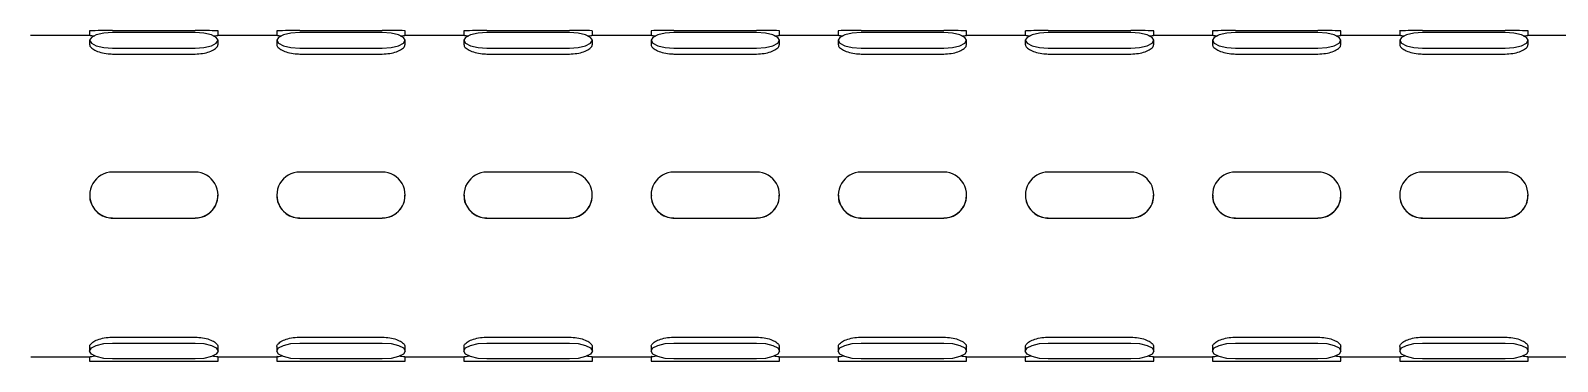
# Model space of a CAD drawing. Extents: x 0 to 3611, y 0 to 2646.
# Drawn here: x 472.9 to 638.3, y 2150 to 2185.8 of the extents above; entities that cross this region are included whole.
import ezdxf

# ---------------------------------------------------------------- set-up
doc = ezdxf.new("R2010")
doc.units = 0
doc.header["$LTSCALE"] = 10
doc.header["$MEASUREMENT"] = 0
doc.layers.get('0').update_dxf_attribs({"linetype": 'CONTINUOUS'})

msp = doc.modelspace()

# ---------------------------------------------------------------- linework, layer by layer
at = {"color": 7, "linetype": 'Continuous', "lineweight": 25}
for p, q in [((479.34, 2185.28), (472.91, 2185.28)), ((479.31, 2185.78), (479.31, 2185.28)), ((481.8, 2185.79), (490.74, 2185.79)), ((490.74, 2185.57), (481.8, 2185.57)), ((499.61, 2185.28), (493.19, 2185.28)), ((493.22, 2185.28), (493.22, 2185.78)), ((499.58, 2185.78), (499.58, 2185.28)), ((502.07, 2185.79), (511.01, 2185.79)), ((511.01, 2185.57), (502.07, 2185.57)), ((519.88, 2185.28), (513.46, 2185.28)), ((513.5, 2185.28), (513.5, 2185.78)), ((519.86, 2185.78), (519.86, 2185.28)), ((522.34, 2185.79), (531.28, 2185.79)), ((531.28, 2185.57), (522.34, 2185.57)), ((540.15, 2185.28), (533.73, 2185.28)), ((533.77, 2185.28), (533.77, 2185.78)), ((540.13, 2185.78), (540.13, 2185.28)), ((542.61, 2185.79), (551.56, 2185.79)), ((551.56, 2185.57), (542.61, 2185.57)), ((560.43, 2185.28), (554, 2185.28)), ((554.04, 2185.28), (554.04, 2185.78)), ((560.4, 2185.78), (560.4, 2185.28)), ((562.89, 2185.79), (571.83, 2185.79)), ((571.83, 2185.57), (562.89, 2185.57)), ((580.7, 2185.28), (574.28, 2185.28)), ((574.31, 2185.28), (574.31, 2185.78)), ((580.67, 2185.78), (580.67, 2185.28)), ((583.16, 2185.79), (592.1, 2185.79)), ((592.1, 2185.57), (583.16, 2185.57)), ((600.97, 2185.28), (594.55, 2185.28)), ((594.59, 2185.28), (594.59, 2185.78)), ((600.95, 2185.78), (600.95, 2185.28)), ((603.43, 2185.79), (612.37, 2185.79)), ((612.37, 2185.57), (603.43, 2185.57)), ((621.24, 2185.28), (614.82, 2185.28)), ((614.86, 2185.28), (614.86, 2185.78)), ((621.22, 2185.78), (621.22, 2185.28)), ((623.7, 2185.79), (632.65, 2185.79)), ((632.65, 2185.57), (623.7, 2185.57)), ((641.52, 2185.28), (635.09, 2185.28)), ((635.13, 2185.28), (635.13, 2185.78)), ((479.31, 2184.74), (479.31, 2184.26)), ((481.8, 2183.9), (490.74, 2183.9)), ((481.8, 2183.26), (490.74, 2183.26)), ((493.22, 2184.26), (493.22, 2184.74)), ((499.58, 2184.74), (499.58, 2184.26)), ((502.07, 2183.9), (511.01, 2183.9)), ((502.07, 2183.26), (511.01, 2183.26)), ((513.5, 2184.26), (513.5, 2184.74)), ((519.86, 2184.74), (519.86, 2184.26)), ((522.34, 2183.9), (531.28, 2183.9)), ((522.34, 2183.26), (531.28, 2183.26)), ((533.77, 2184.26), (533.77, 2184.74)), ((540.13, 2184.74), (540.13, 2184.26)), ((542.61, 2183.9), (551.56, 2183.9)), ((542.61, 2183.26), (551.56, 2183.26)), ((554.04, 2184.26), (554.04, 2184.74)), ((560.4, 2184.74), (560.4, 2184.26)), ((562.89, 2183.9), (571.83, 2183.9)), ((562.89, 2183.26), (571.83, 2183.26)), ((574.31, 2184.26), (574.31, 2184.74)), ((580.67, 2184.74), (580.67, 2184.26)), ((583.16, 2183.9), (592.1, 2183.9)), ((583.16, 2183.26), (592.1, 2183.26)), ((594.59, 2184.26), (594.59, 2184.74)), ((600.95, 2184.74), (600.95, 2184.26)), ((603.43, 2183.9), (612.37, 2183.9)), ((603.43, 2183.26), (612.37, 2183.26)), ((614.86, 2184.26), (614.86, 2184.74)), ((621.22, 2184.74), (621.22, 2184.26)), ((623.7, 2183.9), (632.65, 2183.9)), ((623.7, 2183.26), (632.65, 2183.26)), ((635.13, 2184.26), (635.13, 2184.74)), ((490.74, 2170.48), (481.8, 2170.48)), ((511.01, 2170.48), (502.07, 2170.48)), ((531.28, 2170.48), (522.34, 2170.48)), ((551.56, 2170.48), (542.61, 2170.48)), ((571.83, 2170.48), (562.89, 2170.48)), ((592.1, 2170.48), (583.16, 2170.48)), ((612.37, 2170.48), (603.43, 2170.48)), ((632.65, 2170.48), (623.7, 2170.48)), ((479.31, 2168), (479.31, 2167.99)), ((493.22, 2167.99), (493.22, 2168)), ((499.58, 2168), (499.58, 2167.99)), ((513.5, 2167.99), (513.5, 2168)), ((519.86, 2168), (519.86, 2167.99)), ((533.77, 2167.99), (533.77, 2168)), ((540.13, 2168), (540.13, 2167.99)), ((554.04, 2167.99), (554.04, 2168)), ((560.4, 2168), (560.4, 2167.99)), ((574.31, 2167.99), (574.31, 2168)), ((580.67, 2168), (580.67, 2167.99)), ((594.59, 2167.99), (594.59, 2168)), ((600.95, 2168), (600.95, 2167.99)), ((614.86, 2167.99), (614.86, 2168)), ((621.22, 2168), (621.22, 2167.99)), ((635.13, 2167.99), (635.13, 2168)), ((481.8, 2165.51), (490.74, 2165.51)), ((481.8, 2165.51), (490.74, 2165.51)), ((502.07, 2165.51), (511.01, 2165.51)), ((502.07, 2165.51), (511.01, 2165.51)), ((522.34, 2165.51), (531.28, 2165.51)), ((522.34, 2165.51), (531.28, 2165.51)), ((542.61, 2165.51), (551.56, 2165.51)), ((542.61, 2165.51), (551.56, 2165.51)), ((562.89, 2165.51), (571.83, 2165.51)), ((562.89, 2165.51), (571.83, 2165.51)), ((583.16, 2165.51), (592.1, 2165.51)), ((583.16, 2165.51), (592.1, 2165.51)), ((603.43, 2165.51), (612.37, 2165.51)), ((603.43, 2165.51), (612.37, 2165.51)), ((623.7, 2165.51), (632.65, 2165.51)), ((623.7, 2165.51), (632.65, 2165.51)), ((481.8, 2152.62), (490.74, 2152.62)), ((481.8, 2151.98), (490.74, 2151.98)), ((502.07, 2152.62), (511.01, 2152.62)), ((502.07, 2151.98), (511.01, 2151.98)), ((522.34, 2152.62), (531.28, 2152.62)), ((522.34, 2151.98), (531.28, 2151.98)), ((542.61, 2152.62), (551.56, 2152.62)), ((542.61, 2151.98), (551.56, 2151.98)), ((562.89, 2152.62), (571.83, 2152.62)), ((562.89, 2151.98), (571.83, 2151.98)), ((583.16, 2152.62), (592.1, 2152.62)), ((583.16, 2151.98), (592.1, 2151.98)), ((603.43, 2152.62), (612.37, 2152.62)), ((603.43, 2151.98), (612.37, 2151.98)), ((623.7, 2152.62), (632.65, 2152.62)), ((623.7, 2151.98), (632.65, 2151.98)), ((472.93, 2150.5), (479.35, 2150.5)), ((479.31, 2151.59), (479.31, 2151.12)), ((479.31, 2150.51), (479.31, 2150.01)), ((490.74, 2150.26), (481.8, 2150.26)), ((493.2, 2150.5), (499.62, 2150.5)), ((493.22, 2151.12), (493.22, 2151.59)), ((493.22, 2150.01), (493.22, 2150.51)), ((499.58, 2151.59), (499.58, 2151.12)), ((499.58, 2150.51), (499.58, 2150.01)), ((511.01, 2150.26), (502.07, 2150.26)), ((513.47, 2150.5), (519.89, 2150.5)), ((513.5, 2151.12), (513.5, 2151.59)), ((513.5, 2150.01), (513.5, 2150.51)), ((519.86, 2151.59), (519.86, 2151.12)), ((519.86, 2150.51), (519.86, 2150.01)), ((531.28, 2150.26), (522.34, 2150.26)), ((533.74, 2150.5), (540.16, 2150.5)), ((533.77, 2151.12), (533.77, 2151.59)), ((533.77, 2150.01), (533.77, 2150.51)), ((540.13, 2151.59), (540.13, 2151.12)), ((540.13, 2150.51), (540.13, 2150.01)), ((551.56, 2150.26), (542.61, 2150.26)), ((554.02, 2150.5), (560.44, 2150.5)), ((554.04, 2151.12), (554.04, 2151.59)), ((554.04, 2150.01), (554.04, 2150.51)), ((560.4, 2151.59), (560.4, 2151.12)), ((560.4, 2150.51), (560.4, 2150.01)), ((571.83, 2150.26), (562.89, 2150.26)), ((574.29, 2150.5), (580.71, 2150.5)), ((574.31, 2151.12), (574.31, 2151.59)), ((574.31, 2150.01), (574.31, 2150.51)), ((580.67, 2151.59), (580.67, 2151.12)), ((580.67, 2150.51), (580.67, 2150.01)), ((592.1, 2150.26), (583.16, 2150.26)), ((594.56, 2150.5), (600.98, 2150.5)), ((594.59, 2151.12), (594.59, 2151.59)), ((594.59, 2150.01), (594.59, 2150.51)), ((600.95, 2151.59), (600.95, 2151.12)), ((600.95, 2150.51), (600.95, 2150.01)), ((612.37, 2150.26), (603.43, 2150.26)), ((614.83, 2150.5), (621.25, 2150.5)), ((614.86, 2151.12), (614.86, 2151.59)), ((614.86, 2150.01), (614.86, 2150.51)), ((621.22, 2151.59), (621.22, 2151.12)), ((621.22, 2150.51), (621.22, 2150.01)), ((632.65, 2150.26), (623.7, 2150.26)), ((635.11, 2150.5), (641.53, 2150.5)), ((635.13, 2151.12), (635.13, 2151.59)), ((635.13, 2150.01), (635.13, 2150.51)), ((481.8, 2150.02), (490.74, 2150.02)), ((490.74, 2149.99), (481.8, 2149.99)), ((502.07, 2150.02), (511.01, 2150.02)), ((511.01, 2149.99), (502.07, 2149.99)), ((522.34, 2150.02), (531.28, 2150.02)), ((531.28, 2149.99), (522.34, 2149.99)), ((542.61, 2150.02), (551.56, 2150.02)), ((551.56, 2149.99), (542.61, 2149.99)), ((562.89, 2150.02), (571.83, 2150.02)), ((571.83, 2149.99), (562.89, 2149.99)), ((583.16, 2150.02), (592.1, 2150.02)), ((592.1, 2149.99), (583.16, 2149.99)), ((603.43, 2150.02), (612.37, 2150.02)), ((612.37, 2149.99), (603.43, 2149.99)), ((623.7, 2150.02), (632.65, 2150.02)), ((632.65, 2149.99), (623.7, 2149.99))]:
    msp.add_line(p, q, dxfattribs=at)
at = {"color": 7, "linetype": 'Continuous', "lineweight": 25, "flags": 128}
for points in [[(481.8, 2185.57), (480.84, 2185.51), (480.04, 2185.33), (479.5, 2185.06), (479.31, 2184.74), (479.5, 2184.42), (480.04, 2184.15), (480.84, 2183.96), (481.8, 2183.9)], [(490.74, 2183.9), (491.69, 2183.96), (492.5, 2184.15), (493.03, 2184.42), (493.22, 2184.74), (493.03, 2185.06), (492.5, 2185.33), (491.69, 2185.51), (490.74, 2185.57)], [(502.07, 2185.57), (501.12, 2185.51), (500.31, 2185.33), (499.77, 2185.06), (499.58, 2184.74), (499.77, 2184.42), (500.31, 2184.15), (501.12, 2183.96), (502.07, 2183.9)], [(511.01, 2183.9), (511.96, 2183.96), (512.77, 2184.15), (513.31, 2184.42), (513.5, 2184.74), (513.31, 2185.06), (512.77, 2185.33), (511.96, 2185.51), (511.01, 2185.57)], [(522.34, 2185.57), (521.39, 2185.51), (520.58, 2185.33), (520.04, 2185.06), (519.86, 2184.74), (520.04, 2184.42), (520.58, 2184.15), (521.39, 2183.96), (522.34, 2183.9)], [(531.28, 2183.9), (532.23, 2183.96), (533.04, 2184.15), (533.58, 2184.42), (533.77, 2184.74), (533.58, 2185.06), (533.04, 2185.33), (532.23, 2185.51), (531.28, 2185.57)], [(542.61, 2185.57), (541.66, 2185.51), (540.86, 2185.33), (540.32, 2185.06), (540.13, 2184.74), (540.32, 2184.42), (540.86, 2184.15), (541.66, 2183.96), (542.61, 2183.9)], [(551.56, 2183.9), (552.51, 2183.96), (553.31, 2184.15), (553.85, 2184.42), (554.04, 2184.74), (553.85, 2185.06), (553.31, 2185.33), (552.51, 2185.51), (551.56, 2185.57)], [(562.89, 2185.57), (561.93, 2185.51), (561.13, 2185.33), (560.59, 2185.06), (560.4, 2184.74), (560.59, 2184.42), (561.13, 2184.15), (561.93, 2183.96), (562.89, 2183.9)], [(571.83, 2183.9), (572.78, 2183.96), (573.59, 2184.15), (574.12, 2184.42), (574.31, 2184.74), (574.12, 2185.06), (573.59, 2185.33), (572.78, 2185.51), (571.83, 2185.57)], [(583.16, 2185.57), (582.21, 2185.51), (581.4, 2185.33), (580.86, 2185.06), (580.67, 2184.74), (580.86, 2184.42), (581.4, 2184.15), (582.21, 2183.96), (583.16, 2183.9)], [(592.1, 2183.9), (593.05, 2183.96), (593.86, 2184.15), (594.4, 2184.42), (594.59, 2184.74), (594.4, 2185.06), (593.86, 2185.33), (593.05, 2185.51), (592.1, 2185.57)], [(603.43, 2185.57), (602.48, 2185.51), (601.67, 2185.33), (601.13, 2185.06), (600.95, 2184.74), (601.13, 2184.42), (601.67, 2184.15), (602.48, 2183.96), (603.43, 2183.9)], [(612.37, 2183.9), (613.32, 2183.96), (614.13, 2184.15), (614.67, 2184.42), (614.86, 2184.74), (614.67, 2185.06), (614.13, 2185.33), (613.32, 2185.51), (612.37, 2185.57)], [(623.7, 2185.57), (622.75, 2185.51), (621.95, 2185.33), (621.41, 2185.06), (621.22, 2184.74), (621.41, 2184.42), (621.95, 2184.15), (622.75, 2183.96), (623.7, 2183.9)], [(632.65, 2183.9), (633.6, 2183.96), (634.4, 2184.15), (634.94, 2184.42), (635.13, 2184.74), (634.94, 2185.06), (634.4, 2185.33), (633.6, 2185.51), (632.65, 2185.57)], [(481.8, 2150.26), (480.84, 2150.32), (480.04, 2150.51), (479.5, 2150.79), (479.31, 2151.12), (479.5, 2151.45), (480.04, 2151.73), (480.84, 2151.92), (481.8, 2151.98)], [(490.74, 2151.98), (491.69, 2151.92), (492.5, 2151.73), (493.03, 2151.45), (493.22, 2151.12), (493.03, 2150.79), (492.5, 2150.51), (491.69, 2150.32), (490.74, 2150.26)], [(502.07, 2150.26), (501.12, 2150.32), (500.31, 2150.51), (499.77, 2150.79), (499.58, 2151.12), (499.77, 2151.45), (500.31, 2151.73), (501.12, 2151.92), (502.07, 2151.98)], [(511.01, 2151.98), (511.96, 2151.92), (512.77, 2151.73), (513.31, 2151.45), (513.5, 2151.12), (513.31, 2150.79), (512.77, 2150.51), (511.96, 2150.32), (511.01, 2150.26)], [(522.34, 2150.26), (521.39, 2150.32), (520.58, 2150.51), (520.04, 2150.79), (519.86, 2151.12), (520.04, 2151.45), (520.58, 2151.73), (521.39, 2151.92), (522.34, 2151.98)], [(531.28, 2151.98), (532.23, 2151.92), (533.04, 2151.73), (533.58, 2151.45), (533.77, 2151.12), (533.58, 2150.79), (533.04, 2150.51), (532.23, 2150.32), (531.28, 2150.26)], [(542.61, 2150.26), (541.66, 2150.32), (540.86, 2150.51), (540.32, 2150.79), (540.13, 2151.12), (540.32, 2151.45), (540.86, 2151.73), (541.66, 2151.92), (542.61, 2151.98)], [(551.56, 2151.98), (552.51, 2151.92), (553.31, 2151.73), (553.85, 2151.45), (554.04, 2151.12), (553.85, 2150.79), (553.31, 2150.51), (552.51, 2150.32), (551.56, 2150.26)], [(562.89, 2150.26), (561.93, 2150.32), (561.13, 2150.51), (560.59, 2150.79), (560.4, 2151.12), (560.59, 2151.45), (561.13, 2151.73), (561.93, 2151.92), (562.89, 2151.98)], [(571.83, 2151.98), (572.78, 2151.92), (573.59, 2151.73), (574.12, 2151.45), (574.31, 2151.12), (574.12, 2150.79), (573.59, 2150.51), (572.78, 2150.32), (571.83, 2150.26)], [(583.16, 2150.26), (582.21, 2150.32), (581.4, 2150.51), (580.86, 2150.79), (580.67, 2151.12), (580.86, 2151.45), (581.4, 2151.73), (582.21, 2151.92), (583.16, 2151.98)], [(592.1, 2151.98), (593.05, 2151.92), (593.86, 2151.73), (594.4, 2151.45), (594.59, 2151.12), (594.4, 2150.79), (593.86, 2150.51), (593.05, 2150.32), (592.1, 2150.26)], [(603.43, 2150.26), (602.48, 2150.32), (601.67, 2150.51), (601.13, 2150.79), (600.95, 2151.12), (601.13, 2151.45), (601.67, 2151.73), (602.48, 2151.92), (603.43, 2151.98)], [(612.37, 2151.98), (613.32, 2151.92), (614.13, 2151.73), (614.67, 2151.45), (614.86, 2151.12), (614.67, 2150.79), (614.13, 2150.51), (613.32, 2150.32), (612.37, 2150.26)], [(623.7, 2150.26), (622.75, 2150.32), (621.95, 2150.51), (621.41, 2150.79), (621.22, 2151.12), (621.41, 2151.45), (621.95, 2151.73), (622.75, 2151.92), (623.7, 2151.98)], [(632.65, 2151.98), (633.6, 2151.92), (634.4, 2151.73), (634.94, 2151.45), (635.13, 2151.12), (634.94, 2150.79), (634.4, 2150.51), (633.6, 2150.32), (632.65, 2150.26)], [(481.8, 2149.99), (480.84, 2149.99), (480.04, 2150), (479.5, 2150), (479.31, 2150.01), (479.5, 2150.01), (480.04, 2150.02), (480.84, 2150.02), (481.8, 2150.02)], [(490.74, 2150.02), (491.69, 2150.02), (492.5, 2150.02), (493.03, 2150.01), (493.22, 2150.01), (493.03, 2150), (492.5, 2150), (491.69, 2149.99), (490.74, 2149.99)], [(502.07, 2149.99), (501.12, 2149.99), (500.31, 2150), (499.77, 2150), (499.58, 2150.01), (499.77, 2150.01), (500.31, 2150.02), (501.12, 2150.02), (502.07, 2150.02)], [(511.01, 2150.02), (511.96, 2150.02), (512.77, 2150.02), (513.31, 2150.01), (513.5, 2150.01), (513.31, 2150), (512.77, 2150), (511.96, 2149.99), (511.01, 2149.99)], [(522.34, 2149.99), (521.39, 2149.99), (520.58, 2150), (520.04, 2150), (519.86, 2150.01), (520.04, 2150.01), (520.58, 2150.02), (521.39, 2150.02), (522.34, 2150.02)], [(531.28, 2150.02), (532.23, 2150.02), (533.04, 2150.02), (533.58, 2150.01), (533.77, 2150.01), (533.58, 2150), (533.04, 2150), (532.23, 2149.99), (531.28, 2149.99)], [(542.61, 2149.99), (541.66, 2149.99), (540.86, 2150), (540.32, 2150), (540.13, 2150.01), (540.32, 2150.01), (540.86, 2150.02), (541.66, 2150.02), (542.61, 2150.02)], [(551.56, 2150.02), (552.51, 2150.02), (553.31, 2150.02), (553.85, 2150.01), (554.04, 2150.01), (553.85, 2150), (553.31, 2150), (552.51, 2149.99), (551.56, 2149.99)], [(562.89, 2149.99), (561.93, 2149.99), (561.13, 2150), (560.59, 2150), (560.4, 2150.01), (560.59, 2150.01), (561.13, 2150.02), (561.93, 2150.02), (562.89, 2150.02)], [(571.83, 2150.02), (572.78, 2150.02), (573.59, 2150.02), (574.12, 2150.01), (574.31, 2150.01), (574.12, 2150), (573.59, 2150), (572.78, 2149.99), (571.83, 2149.99)], [(583.16, 2149.99), (582.21, 2149.99), (581.4, 2150), (580.86, 2150), (580.67, 2150.01), (580.86, 2150.01), (581.4, 2150.02), (582.21, 2150.02), (583.16, 2150.02)], [(592.1, 2150.02), (593.05, 2150.02), (593.86, 2150.02), (594.4, 2150.01), (594.59, 2150.01), (594.4, 2150), (593.86, 2150), (593.05, 2149.99), (592.1, 2149.99)], [(603.43, 2149.99), (602.48, 2149.99), (601.67, 2150), (601.13, 2150), (600.95, 2150.01), (601.13, 2150.01), (601.67, 2150.02), (602.48, 2150.02), (603.43, 2150.02)], [(612.37, 2150.02), (613.32, 2150.02), (614.13, 2150.02), (614.67, 2150.01), (614.86, 2150.01), (614.67, 2150), (614.13, 2150), (613.32, 2149.99), (612.37, 2149.99)], [(623.7, 2149.99), (622.75, 2149.99), (621.95, 2150), (621.41, 2150), (621.22, 2150.01), (621.41, 2150.01), (621.95, 2150.02), (622.75, 2150.02), (623.7, 2150.02)], [(632.65, 2150.02), (633.6, 2150.02), (634.4, 2150.02), (634.94, 2150.01), (635.13, 2150.01), (634.94, 2150), (634.4, 2150), (633.6, 2149.99), (632.65, 2149.99)]]:
    msp.add_lwpolyline(points, dxfattribs=at)
at = {"color": 7, "linetype": 'Continuous', "lineweight": 25}
for centre, radius, start, end in [((481.17, 2077.46), 108.33, 89.6715, 90.9856), ((491.36, 2077.46), 108.33, 89.0144, 90.3285), ((501.45, 2077.46), 108.33, 89.6715, 90.9856), ((511.63, 2077.46), 108.34, 89.0144, 90.3285), ((521.72, 2077.46), 108.33, 89.6715, 90.9856), ((531.9, 2077.46), 108.34, 89.0144, 90.3285), ((541.99, 2077.46), 108.34, 89.6715, 90.9856), ((552.18, 2077.46), 108.34, 89.0144, 90.3285), ((562.26, 2077.46), 108.34, 89.6715, 90.9856), ((572.45, 2077.46), 108.33, 89.0144, 90.3285), ((582.54, 2077.46), 108.33, 89.6715, 90.9856), ((592.72, 2077.46), 108.33, 89.0144, 90.3285), ((602.81, 2077.46), 108.33, 89.6715, 90.9856), ((612.99, 2077.46), 108.33, 89.0144, 90.3285), ((623.08, 2077.46), 108.33, 89.6715, 90.9856), ((633.27, 2077.46), 108.33, 89.0144, 90.3285), ((481.8, 2168), 2.48, 89.9993, 270.0007), ((490.74, 2168), 2.48, 269.9992, 90.0008), ((502.07, 2168), 2.48, 89.9992, 270.0008), ((511.01, 2168), 2.48, 269.9991, 90.0009), ((522.34, 2168), 2.48, 89.9992, 270.0008), ((531.28, 2168), 2.48, 269.9995, 90.0005), ((542.61, 2168), 2.48, 89.9991, 270.0009), ((551.56, 2168), 2.48, 269.9991, 90.0009), ((562.89, 2168), 2.48, 89.9995, 270.0005), ((571.83, 2168), 2.48, 269.9992, 90.0008), ((583.16, 2168), 2.48, 89.9992, 270.0008), ((592.1, 2168), 2.48, 269.9992, 90.0008), ((603.43, 2168), 2.48, 89.9992, 270.0008), ((612.37, 2168), 2.48, 269.9992, 90.0008), ((623.7, 2168), 2.48, 89.9992, 270.0008), ((632.65, 2168), 2.48, 269.9992, 90.0008)]:
    msp.add_arc(centre, radius, start, end, dxfattribs=at)
for points, knots in [([(479.34, 2185.28), (479.33, 2185.28), (479.3, 2185.29), (479.47, 2185.26), (479.74, 2185.24), (479.84, 2185.23)], [0, 0, 0, 0, 0.1177633, 0.6704865, 1, 1, 1, 1]), ([(492.69, 2185.23), (492.74, 2185.23), (492.98, 2185.25), (493.18, 2185.28), (493.18, 2185.28), (493.19, 2185.28)], [0, 0, 0, 0, 0.1446506, 0.6983764, 1, 1, 1, 1]), ([(499.61, 2185.28), (499.6, 2185.28), (499.58, 2185.29), (499.74, 2185.26), (500.01, 2185.24), (500.11, 2185.23)], [0, 0, 0, 0, 0.1177633, 0.6704865, 1, 1, 1, 1]), ([(512.96, 2185.23), (513.02, 2185.23), (513.26, 2185.25), (513.45, 2185.28), (513.46, 2185.28), (513.46, 2185.28)], [0, 0, 0, 0, 0.1446476, 0.6983762, 1, 1, 1, 1]), ([(519.88, 2185.28), (519.88, 2185.28), (519.85, 2185.29), (520.01, 2185.26), (520.28, 2185.24), (520.38, 2185.23)], [0, 0, 0, 0, 0.117764, 0.670488, 1, 1, 1, 1]), ([(533.24, 2185.23), (533.29, 2185.23), (533.53, 2185.25), (533.72, 2185.28), (533.73, 2185.28), (533.73, 2185.28)], [0, 0, 0, 0, 0.1446446, 0.6983759, 1, 1, 1, 1]), ([(540.15, 2185.28), (540.15, 2185.28), (540.12, 2185.29), (540.29, 2185.26), (540.55, 2185.24), (540.65, 2185.23)], [0, 0, 0, 0, 0.117764, 0.670489, 1, 1, 1, 1]), ([(553.51, 2185.23), (553.56, 2185.23), (553.8, 2185.25), (554, 2185.28), (554, 2185.28), (554, 2185.28)], [0, 0, 0, 0, 0.144645, 0.698374, 1, 1, 1, 1]), ([(560.43, 2185.28), (560.42, 2185.28), (560.39, 2185.29), (560.56, 2185.26), (560.83, 2185.24), (560.93, 2185.23)], [0, 0, 0, 0, 0.117764, 0.670489, 1, 1, 1, 1]), ([(573.78, 2185.23), (573.83, 2185.23), (574.07, 2185.25), (574.27, 2185.28), (574.27, 2185.28), (574.28, 2185.28)], [0, 0, 0, 0, 0.144645, 0.698374, 1, 1, 1, 1]), ([(580.7, 2185.28), (580.69, 2185.28), (580.67, 2185.29), (580.83, 2185.26), (581.1, 2185.24), (581.2, 2185.23)], [0, 0, 0, 0, 0.1177628, 0.6704841, 1, 1, 1, 1]), ([(594.05, 2185.23), (594.11, 2185.23), (594.35, 2185.25), (594.54, 2185.28), (594.55, 2185.28), (594.55, 2185.28)], [0, 0, 0, 0, 0.1446506, 0.6983764, 1, 1, 1, 1]), ([(600.97, 2185.28), (600.97, 2185.28), (600.94, 2185.29), (601.1, 2185.26), (601.37, 2185.24), (601.47, 2185.23)], [0, 0, 0, 0, 0.1177628, 0.6704841, 1, 1, 1, 1]), ([(614.33, 2185.23), (614.38, 2185.23), (614.62, 2185.25), (614.81, 2185.28), (614.82, 2185.28), (614.82, 2185.28)], [0, 0, 0, 0, 0.1446506, 0.6983764, 1, 1, 1, 1]), ([(621.24, 2185.28), (621.24, 2185.28), (621.21, 2185.29), (621.38, 2185.26), (621.64, 2185.24), (621.74, 2185.23)], [0, 0, 0, 0, 0.1177628, 0.6704841, 1, 1, 1, 1]), ([(634.6, 2185.23), (634.65, 2185.23), (634.89, 2185.25), (635.09, 2185.28), (635.09, 2185.28), (635.09, 2185.28)], [0, 0, 0, 0, 0.1446506, 0.6983764, 1, 1, 1, 1]), ([(479.34, 2184.26), (479.33, 2184.23), (479.3, 2184.12), (479.52, 2183.87), (479.99, 2183.59), (480.69, 2183.36), (481.33, 2183.27), (481.7, 2183.27), (481.8, 2183.26)], [0, 0, 0, 0, 0.070496, 0.28295, 0.496154, 0.711255, 0.926477, 1, 1, 1, 1]), ([(490.74, 2183.26), (491.02, 2183.28), (491.57, 2183.3), (492.31, 2183.5), (492.87, 2183.77), (493.19, 2184.04), (493.19, 2184.2), (493.19, 2184.27)], [0, 0, 0, 0, 0.213248, 0.426444, 0.641012, 0.856495, 1, 1, 1, 1]), ([(499.61, 2184.26), (499.61, 2184.23), (499.57, 2184.12), (499.8, 2183.87), (500.27, 2183.59), (500.96, 2183.36), (501.6, 2183.27), (501.97, 2183.27), (502.07, 2183.26)], [0, 0, 0, 0, 0.070496, 0.28295, 0.496155, 0.711255, 0.926475, 1, 1, 1, 1]), ([(511.01, 2183.26), (511.29, 2183.28), (511.84, 2183.3), (512.59, 2183.5), (513.14, 2183.77), (513.46, 2184.04), (513.46, 2184.2), (513.46, 2184.27)], [0, 0, 0, 0, 0.21325, 0.426445, 0.641012, 0.856495, 1, 1, 1, 1]), ([(519.89, 2184.26), (519.88, 2184.23), (519.84, 2184.12), (520.07, 2183.87), (520.54, 2183.59), (521.23, 2183.36), (521.87, 2183.27), (522.24, 2183.27), (522.34, 2183.26)], [0, 0, 0, 0, 0.070496, 0.282949, 0.496153, 0.711255, 0.926475, 1, 1, 1, 1]), ([(531.28, 2183.26), (531.56, 2183.28), (532.12, 2183.3), (532.86, 2183.5), (533.42, 2183.77), (533.74, 2184.04), (533.74, 2184.2), (533.74, 2184.27)], [0, 0, 0, 0, 0.213246, 0.426444, 0.64101, 0.856495, 1, 1, 1, 1]), ([(540.16, 2184.26), (540.15, 2184.23), (540.12, 2184.12), (540.34, 2183.87), (540.81, 2183.59), (541.5, 2183.36), (542.14, 2183.27), (542.52, 2183.27), (542.61, 2183.26)], [0, 0, 0, 0, 0.070496, 0.28295, 0.496154, 0.711256, 0.926475, 1, 1, 1, 1]), ([(551.56, 2183.26), (551.83, 2183.28), (552.39, 2183.3), (553.13, 2183.5), (553.69, 2183.77), (554.01, 2184.04), (554.01, 2184.2), (554.01, 2184.27)], [0, 0, 0, 0, 0.21325, 0.426444, 0.641012, 0.856495, 1, 1, 1, 1]), ([(560.43, 2184.26), (560.42, 2184.23), (560.39, 2184.12), (560.61, 2183.87), (561.08, 2183.59), (561.78, 2183.36), (562.42, 2183.27), (562.79, 2183.27), (562.89, 2183.26)], [0, 0, 0, 0, 0.070496, 0.282951, 0.496155, 0.711255, 0.926479, 1, 1, 1, 1]), ([(571.83, 2183.26), (572.11, 2183.28), (572.66, 2183.3), (573.4, 2183.5), (573.96, 2183.77), (574.28, 2184.04), (574.28, 2184.2), (574.28, 2184.27)], [0, 0, 0, 0, 0.21325, 0.426444, 0.641012, 0.856495, 1, 1, 1, 1]), ([(580.7, 2184.26), (580.7, 2184.23), (580.66, 2184.12), (580.89, 2183.87), (581.36, 2183.59), (582.05, 2183.36), (582.69, 2183.27), (583.06, 2183.27), (583.16, 2183.26)], [0, 0, 0, 0, 0.070496, 0.282949, 0.496156, 0.711255, 0.926475, 1, 1, 1, 1]), ([(592.1, 2183.26), (592.38, 2183.28), (592.93, 2183.3), (593.68, 2183.5), (594.23, 2183.77), (594.55, 2184.04), (594.55, 2184.2), (594.55, 2184.27)], [0, 0, 0, 0, 0.21325, 0.426444, 0.641012, 0.856495, 1, 1, 1, 1]), ([(600.98, 2184.26), (600.97, 2184.23), (600.93, 2184.12), (601.16, 2183.87), (601.63, 2183.59), (602.32, 2183.36), (602.96, 2183.27), (603.33, 2183.27), (603.43, 2183.26)], [0, 0, 0, 0, 0.070496, 0.282949, 0.496153, 0.711255, 0.926475, 1, 1, 1, 1]), ([(612.37, 2183.26), (612.65, 2183.28), (613.21, 2183.3), (613.95, 2183.5), (614.51, 2183.77), (614.83, 2184.04), (614.83, 2184.2), (614.83, 2184.27)], [0, 0, 0, 0, 0.213246, 0.426444, 0.641012, 0.856495, 1, 1, 1, 1]), ([(621.25, 2184.26), (621.24, 2184.23), (621.21, 2184.12), (621.43, 2183.87), (621.9, 2183.59), (622.59, 2183.36), (623.23, 2183.27), (623.61, 2183.27), (623.7, 2183.26)], [0, 0, 0, 0, 0.070496, 0.282949, 0.496153, 0.711255, 0.926475, 1, 1, 1, 1]), ([(632.65, 2183.26), (632.92, 2183.28), (633.48, 2183.3), (634.22, 2183.5), (634.78, 2183.77), (635.1, 2184.04), (635.1, 2184.2), (635.1, 2184.27)], [0, 0, 0, 0, 0.213246, 0.426444, 0.641012, 0.856495, 1, 1, 1, 1]), ([(479.34, 2167.99), (479.33, 2167.9), (479.3, 2167.53), (479.52, 2166.9), (479.99, 2166.21), (480.69, 2165.72), (481.33, 2165.52), (481.7, 2165.51), (481.8, 2165.51)], [0, 0, 0, 0, 0.070496, 0.28295, 0.496154, 0.711255, 0.926477, 1, 1, 1, 1]), ([(490.74, 2165.51), (491.02, 2165.53), (491.57, 2165.59), (492.31, 2166.01), (492.87, 2166.64), (493.19, 2167.34), (493.19, 2167.81), (493.19, 2167.99)], [0, 0, 0, 0, 0.213248, 0.426444, 0.641012, 0.856495, 1, 1, 1, 1]), ([(499.61, 2167.99), (499.61, 2167.9), (499.57, 2167.53), (499.8, 2166.9), (500.27, 2166.21), (500.96, 2165.72), (501.6, 2165.52), (501.97, 2165.51), (502.07, 2165.51)], [0, 0, 0, 0, 0.070496, 0.28295, 0.496155, 0.711255, 0.926475, 1, 1, 1, 1]), ([(511.01, 2165.51), (511.29, 2165.53), (511.84, 2165.59), (512.59, 2166.01), (513.14, 2166.64), (513.46, 2167.34), (513.46, 2167.81), (513.46, 2167.99)], [0, 0, 0, 0, 0.21325, 0.426445, 0.641012, 0.856495, 1, 1, 1, 1]), ([(519.89, 2167.99), (519.88, 2167.9), (519.84, 2167.53), (520.07, 2166.9), (520.54, 2166.21), (521.23, 2165.72), (521.87, 2165.52), (522.24, 2165.51), (522.34, 2165.51)], [0, 0, 0, 0, 0.070496, 0.282949, 0.496153, 0.711255, 0.926475, 1, 1, 1, 1]), ([(531.28, 2165.51), (531.56, 2165.53), (532.12, 2165.59), (532.86, 2166.01), (533.42, 2166.64), (533.74, 2167.34), (533.74, 2167.81), (533.74, 2167.99)], [0, 0, 0, 0, 0.213246, 0.426444, 0.64101, 0.856495, 1, 1, 1, 1]), ([(540.16, 2167.99), (540.15, 2167.9), (540.12, 2167.53), (540.34, 2166.9), (540.81, 2166.21), (541.5, 2165.72), (542.14, 2165.52), (542.52, 2165.51), (542.61, 2165.51)], [0, 0, 0, 0, 0.070496, 0.28295, 0.496154, 0.711256, 0.926475, 1, 1, 1, 1]), ([(551.56, 2165.51), (551.83, 2165.53), (552.39, 2165.59), (553.13, 2166.01), (553.69, 2166.64), (554.01, 2167.34), (554.01, 2167.81), (554.01, 2167.99)], [0, 0, 0, 0, 0.21325, 0.426444, 0.641012, 0.856495, 1, 1, 1, 1]), ([(560.43, 2167.99), (560.42, 2167.9), (560.39, 2167.53), (560.61, 2166.9), (561.08, 2166.21), (561.78, 2165.72), (562.42, 2165.52), (562.79, 2165.51), (562.89, 2165.51)], [0, 0, 0, 0, 0.070496, 0.282951, 0.496155, 0.711255, 0.926479, 1, 1, 1, 1]), ([(571.83, 2165.51), (572.11, 2165.53), (572.66, 2165.59), (573.4, 2166.01), (573.96, 2166.64), (574.28, 2167.34), (574.28, 2167.81), (574.28, 2167.99)], [0, 0, 0, 0, 0.21325, 0.426444, 0.641012, 0.856495, 1, 1, 1, 1]), ([(580.7, 2167.99), (580.7, 2167.9), (580.66, 2167.53), (580.89, 2166.9), (581.36, 2166.21), (582.05, 2165.72), (582.69, 2165.52), (583.06, 2165.51), (583.16, 2165.51)], [0, 0, 0, 0, 0.070496, 0.282949, 0.496156, 0.711255, 0.926475, 1, 1, 1, 1]), ([(592.1, 2165.51), (592.38, 2165.53), (592.93, 2165.59), (593.68, 2166.01), (594.23, 2166.64), (594.55, 2167.34), (594.55, 2167.81), (594.55, 2167.99)], [0, 0, 0, 0, 0.21325, 0.426444, 0.641012, 0.856495, 1, 1, 1, 1]), ([(600.98, 2167.99), (600.97, 2167.9), (600.93, 2167.53), (601.16, 2166.9), (601.63, 2166.21), (602.32, 2165.72), (602.96, 2165.52), (603.33, 2165.51), (603.43, 2165.51)], [0, 0, 0, 0, 0.070496, 0.282949, 0.496153, 0.711255, 0.926475, 1, 1, 1, 1]), ([(612.37, 2165.51), (612.65, 2165.53), (613.21, 2165.59), (613.95, 2166.01), (614.51, 2166.64), (614.83, 2167.34), (614.83, 2167.81), (614.83, 2167.99)], [0, 0, 0, 0, 0.213246, 0.426444, 0.641012, 0.856495, 1, 1, 1, 1]), ([(621.25, 2167.99), (621.24, 2167.9), (621.21, 2167.53), (621.43, 2166.9), (621.9, 2166.21), (622.59, 2165.72), (623.23, 2165.52), (623.61, 2165.51), (623.7, 2165.51)], [0, 0, 0, 0, 0.070496, 0.282949, 0.496153, 0.711255, 0.926475, 1, 1, 1, 1]), ([(632.65, 2165.51), (632.92, 2165.53), (633.48, 2165.59), (634.22, 2166.01), (634.78, 2166.64), (635.1, 2167.34), (635.1, 2167.81), (635.1, 2167.99)], [0, 0, 0, 0, 0.213246, 0.426444, 0.641012, 0.856495, 1, 1, 1, 1]), ([(479.34, 2151.59), (479.33, 2151.62), (479.3, 2151.74), (479.52, 2151.99), (479.99, 2152.29), (480.69, 2152.51), (481.33, 2152.61), (481.7, 2152.61), (481.8, 2152.62)], [0, 0, 0, 0, 0.070496, 0.28295, 0.496154, 0.711255, 0.926477, 1, 1, 1, 1]), ([(490.74, 2152.62), (491.02, 2152.6), (491.57, 2152.58), (492.31, 2152.38), (492.87, 2152.1), (493.19, 2151.82), (493.19, 2151.65), (493.19, 2151.59)], [0, 0, 0, 0, 0.213248, 0.426444, 0.641012, 0.856495, 1, 1, 1, 1]), ([(499.61, 2151.59), (499.61, 2151.62), (499.57, 2151.74), (499.8, 2151.99), (500.27, 2152.29), (500.96, 2152.51), (501.6, 2152.61), (501.97, 2152.61), (502.07, 2152.62)], [0, 0, 0, 0, 0.070496, 0.282949, 0.496155, 0.711255, 0.926475, 1, 1, 1, 1]), ([(511.01, 2152.62), (511.29, 2152.6), (511.84, 2152.58), (512.59, 2152.38), (513.14, 2152.1), (513.46, 2151.82), (513.46, 2151.65), (513.46, 2151.59)], [0, 0, 0, 0, 0.21325, 0.426445, 0.641012, 0.856495, 1, 1, 1, 1]), ([(519.89, 2151.59), (519.88, 2151.62), (519.84, 2151.74), (520.07, 2151.99), (520.54, 2152.29), (521.23, 2152.51), (521.87, 2152.61), (522.24, 2152.61), (522.34, 2152.62)], [0, 0, 0, 0, 0.070496, 0.282949, 0.496153, 0.711255, 0.926475, 1, 1, 1, 1]), ([(531.28, 2152.62), (531.56, 2152.6), (532.12, 2152.58), (532.86, 2152.38), (533.42, 2152.1), (533.74, 2151.82), (533.74, 2151.65), (533.74, 2151.59)], [0, 0, 0, 0, 0.213246, 0.426444, 0.64101, 0.856495, 1, 1, 1, 1]), ([(540.16, 2151.59), (540.15, 2151.62), (540.12, 2151.74), (540.34, 2151.99), (540.81, 2152.29), (541.5, 2152.51), (542.14, 2152.61), (542.52, 2152.61), (542.61, 2152.62)], [0, 0, 0, 0, 0.070496, 0.28295, 0.496154, 0.711255, 0.926475, 1, 1, 1, 1]), ([(551.56, 2152.62), (551.83, 2152.6), (552.39, 2152.58), (553.13, 2152.38), (553.69, 2152.1), (554.01, 2151.82), (554.01, 2151.65), (554.01, 2151.59)], [0, 0, 0, 0, 0.21325, 0.426444, 0.641012, 0.856495, 1, 1, 1, 1]), ([(560.43, 2151.59), (560.42, 2151.62), (560.39, 2151.74), (560.61, 2151.99), (561.08, 2152.29), (561.78, 2152.51), (562.42, 2152.61), (562.79, 2152.61), (562.89, 2152.62)], [0, 0, 0, 0, 0.070496, 0.28295, 0.496155, 0.711255, 0.926479, 1, 1, 1, 1]), ([(571.83, 2152.62), (572.11, 2152.6), (572.66, 2152.58), (573.4, 2152.38), (573.96, 2152.1), (574.28, 2151.82), (574.28, 2151.65), (574.28, 2151.59)], [0, 0, 0, 0, 0.21325, 0.426444, 0.641012, 0.856495, 1, 1, 1, 1]), ([(580.7, 2151.59), (580.7, 2151.62), (580.66, 2151.74), (580.89, 2151.99), (581.36, 2152.29), (582.05, 2152.51), (582.69, 2152.61), (583.06, 2152.61), (583.16, 2152.62)], [0, 0, 0, 0, 0.070496, 0.282949, 0.496156, 0.711255, 0.926475, 1, 1, 1, 1]), ([(592.1, 2152.62), (592.38, 2152.6), (592.93, 2152.58), (593.68, 2152.38), (594.23, 2152.1), (594.55, 2151.82), (594.55, 2151.65), (594.55, 2151.59)], [0, 0, 0, 0, 0.21325, 0.426444, 0.641012, 0.856495, 1, 1, 1, 1]), ([(600.98, 2151.59), (600.97, 2151.62), (600.93, 2151.74), (601.16, 2151.99), (601.63, 2152.29), (602.32, 2152.51), (602.96, 2152.61), (603.33, 2152.61), (603.43, 2152.62)], [0, 0, 0, 0, 0.070496, 0.282949, 0.496153, 0.711255, 0.926475, 1, 1, 1, 1]), ([(612.37, 2152.62), (612.65, 2152.6), (613.21, 2152.58), (613.95, 2152.38), (614.51, 2152.1), (614.83, 2151.82), (614.83, 2151.65), (614.83, 2151.59)], [0, 0, 0, 0, 0.213246, 0.426444, 0.641012, 0.856495, 1, 1, 1, 1]), ([(621.25, 2151.59), (621.24, 2151.62), (621.21, 2151.74), (621.43, 2151.99), (621.9, 2152.29), (622.59, 2152.51), (623.23, 2152.61), (623.61, 2152.61), (623.7, 2152.62)], [0, 0, 0, 0, 0.070496, 0.282949, 0.496153, 0.711255, 0.926475, 1, 1, 1, 1]), ([(632.65, 2152.62), (632.92, 2152.6), (633.48, 2152.58), (634.22, 2152.38), (634.78, 2152.1), (635.1, 2151.82), (635.1, 2151.65), (635.1, 2151.59)], [0, 0, 0, 0, 0.213246, 0.426444, 0.641012, 0.856495, 1, 1, 1, 1]), ([(479.35, 2150.51), (479.34, 2150.51), (479.3, 2150.5), (479.48, 2150.53), (479.77, 2150.57), (479.89, 2150.58)], [0, 0, 0, 0, 0.2095885, 0.6704309, 1, 1, 1, 1]), ([(492.63, 2150.58), (492.7, 2150.58), (492.97, 2150.55), (493.2, 2150.51), (493.2, 2150.51), (493.2, 2150.51)], [0, 0, 0, 0, 0.173987, 0.637243, 1, 1, 1, 1]), ([(499.62, 2150.51), (499.61, 2150.51), (499.57, 2150.5), (499.75, 2150.53), (500.04, 2150.57), (500.16, 2150.58)], [0, 0, 0, 0, 0.209588, 0.670429, 1, 1, 1, 1]), ([(512.9, 2150.58), (512.97, 2150.58), (513.24, 2150.55), (513.47, 2150.51), (513.47, 2150.51), (513.47, 2150.51)], [0, 0, 0, 0, 0.173987, 0.637244, 1, 1, 1, 1]), ([(519.89, 2150.51), (519.88, 2150.51), (519.84, 2150.5), (520.02, 2150.53), (520.32, 2150.57), (520.44, 2150.58)], [0, 0, 0, 0, 0.209588, 0.670429, 1, 1, 1, 1]), ([(533.17, 2150.58), (533.25, 2150.58), (533.51, 2150.55), (533.74, 2150.51), (533.74, 2150.51), (533.74, 2150.51)], [0, 0, 0, 0, 0.1739844, 0.6372434, 1, 1, 1, 1]), ([(540.16, 2150.51), (540.15, 2150.51), (540.11, 2150.5), (540.3, 2150.53), (540.59, 2150.57), (540.71, 2150.58)], [0, 0, 0, 0, 0.209588, 0.67043, 1, 1, 1, 1]), ([(553.45, 2150.58), (553.52, 2150.58), (553.79, 2150.55), (554.01, 2150.51), (554.01, 2150.51), (554.02, 2150.51)], [0, 0, 0, 0, 0.173985, 0.637242, 1, 1, 1, 1]), ([(560.44, 2150.51), (560.43, 2150.51), (560.39, 2150.5), (560.57, 2150.53), (560.86, 2150.57), (560.98, 2150.58)], [0, 0, 0, 0, 0.209588, 0.67043, 1, 1, 1, 1]), ([(573.72, 2150.58), (573.79, 2150.58), (574.06, 2150.55), (574.29, 2150.51), (574.29, 2150.51), (574.29, 2150.51)], [0, 0, 0, 0, 0.173985, 0.637242, 1, 1, 1, 1]), ([(580.71, 2150.51), (580.7, 2150.51), (580.66, 2150.5), (580.84, 2150.53), (581.13, 2150.57), (581.25, 2150.58)], [0, 0, 0, 0, 0.209588, 0.670429, 1, 1, 1, 1]), ([(593.99, 2150.58), (594.06, 2150.58), (594.33, 2150.55), (594.56, 2150.51), (594.56, 2150.51), (594.56, 2150.51)], [0, 0, 0, 0, 0.173989, 0.637244, 1, 1, 1, 1]), ([(600.98, 2150.51), (600.97, 2150.51), (600.93, 2150.5), (601.11, 2150.53), (601.41, 2150.57), (601.53, 2150.58)], [0, 0, 0, 0, 0.209588, 0.670429, 1, 1, 1, 1]), ([(614.26, 2150.58), (614.34, 2150.58), (614.6, 2150.55), (614.83, 2150.51), (614.83, 2150.51), (614.83, 2150.51)], [0, 0, 0, 0, 0.173989, 0.637244, 1, 1, 1, 1]), ([(621.25, 2150.51), (621.24, 2150.51), (621.2, 2150.5), (621.39, 2150.53), (621.68, 2150.57), (621.8, 2150.58)], [0, 0, 0, 0, 0.209588, 0.670429, 1, 1, 1, 1]), ([(634.54, 2150.58), (634.61, 2150.58), (634.88, 2150.55), (635.1, 2150.51), (635.1, 2150.51), (635.11, 2150.51)], [0, 0, 0, 0, 0.173989, 0.637244, 1, 1, 1, 1])]:
    msp.add_open_spline(points, degree=3, knots=knots, dxfattribs=at)

doc.saveas('drawing.dxf')
